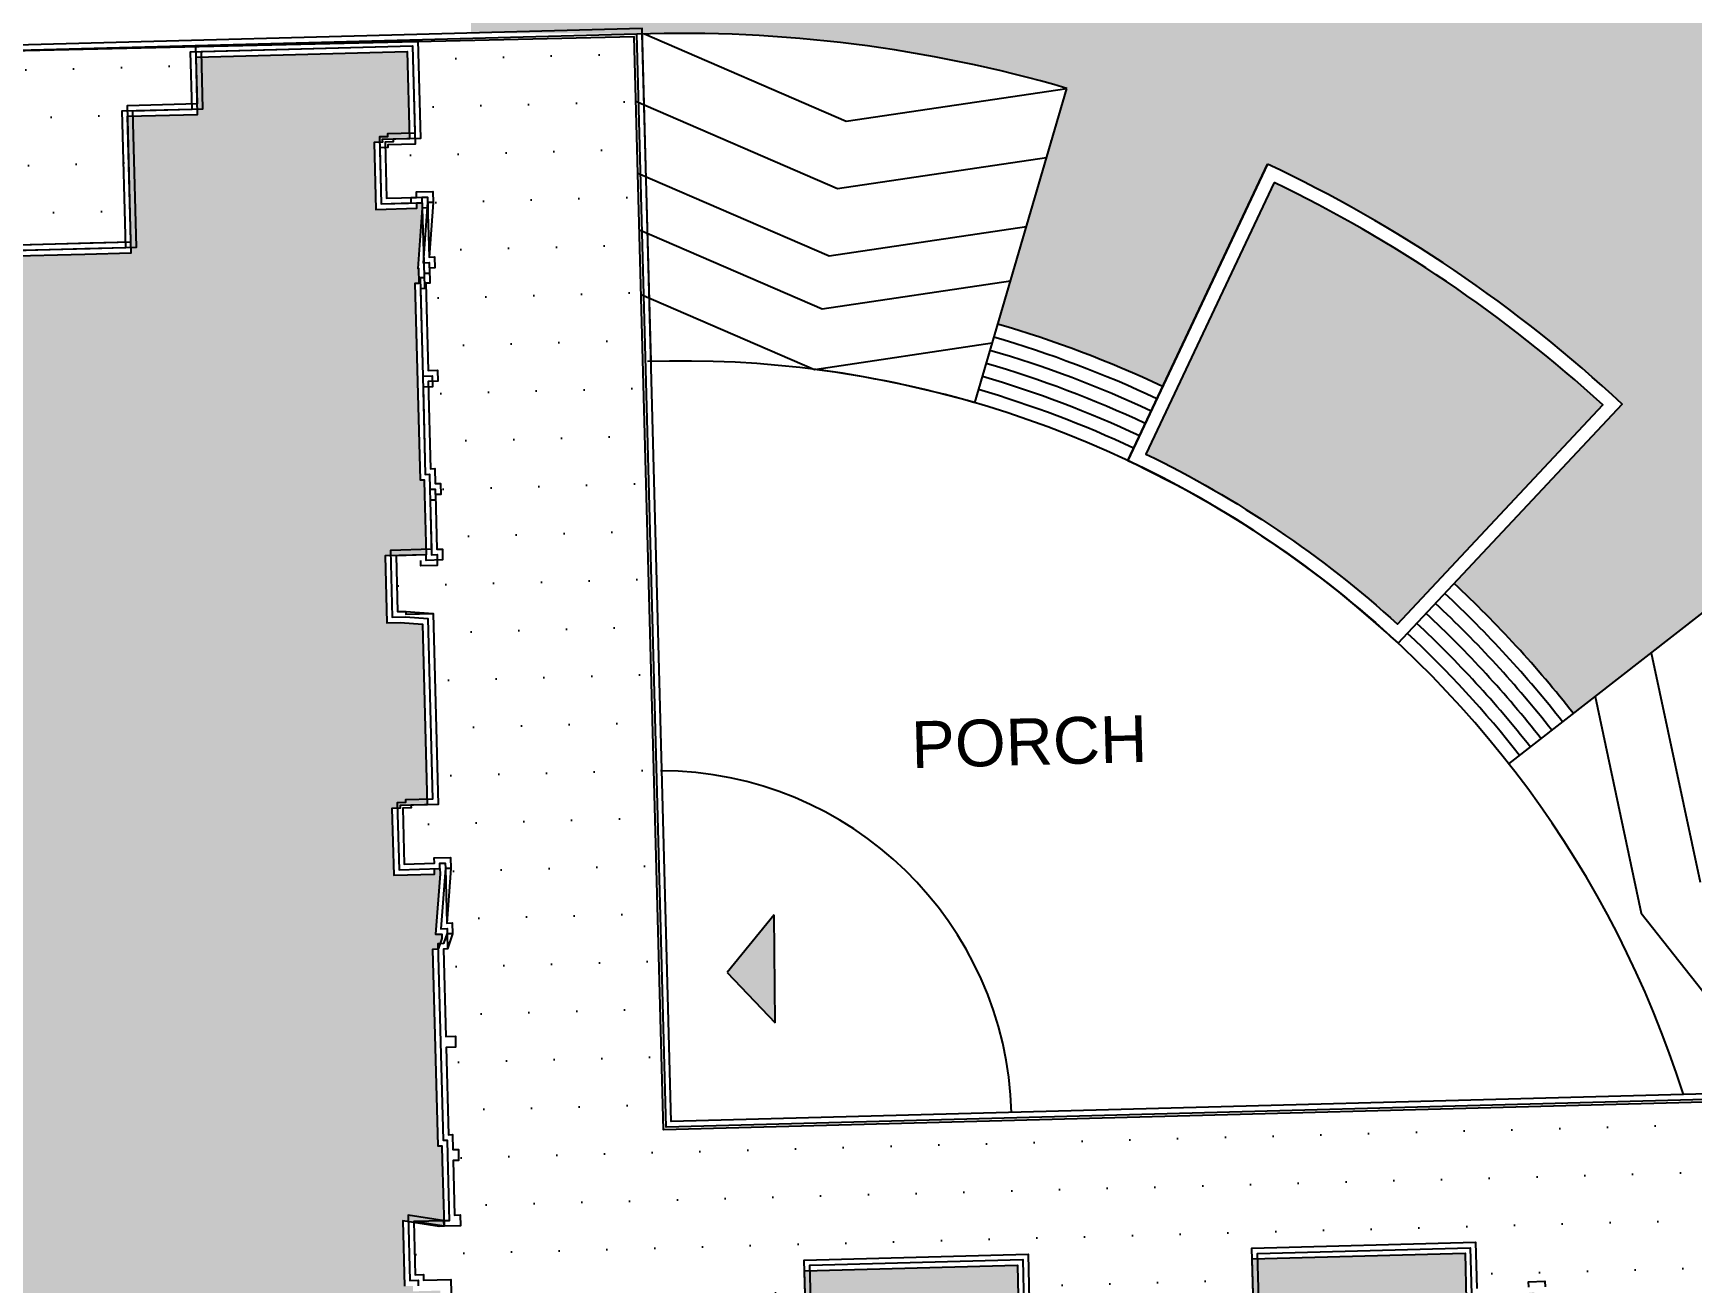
# Model space of a CAD drawing. Header units: inches. Extents: x 625 to 2719, y 1 to 1360.
# Drawn here: x 864.7 to 925.4, y 661.6 to 707.4 of the extents above; entities that cross this region are included whole.
import ezdxf

# ---------------------------------------------------------------- set-up
doc = ezdxf.new("R2010")
doc.units = ezdxf.units.IN
doc.header["$MEASUREMENT"] = 0
doc.styles.get("Standard").update_dxf_attribs({"font": 'arial.ttf'})

# ---------------------------------------------------------------- blocks, each defined once
blk = doc.blocks.new('sdasx')
at = {"transparency": 33554564}
h = blk.add_hatch(color=1, dxfattribs=at)
h.dxf.hatch_style = 1
h.paths.add_polyline_path([(4212.552533554453, 669.0475651302215), (4205.552533554453, 669.0475651302215), (4205.552533554453, 662.7975651302218), (4206.752533554453, 662.7975651302218), (4206.752533554453, 659.0475651302215), (4205.552533554453, 659.0475651302215), (4205.552533554453, 651.2475651302216), (4206.752533554453, 651.2475651302216), (4206.752533554453, 647.4975651302213), (4205.552533554453, 647.4975651302213), (4205.552533554453, 641.2475651302216), (4212.552533554453, 641.2475651302216), (4212.552533554453, 637.0475651302206), (4205.552533554453, 637.0475651302206), (4205.552533554453, 630.7975651302208), (4206.752533554453, 630.7975651302208), (4206.752533554453, 627.0475651302206), (4205.552533554453, 627.0475651302206), (4205.552533554453, 623.2475651302207), (4214.052533554453, 623.2475651302207), (4214.052533554453, 625.2475651302207), (4217.552533554453, 625.2475651302207), (4217.552533554453, 626.1117182897622), (4223.218987497398, 626.1117182897622), (4223.218987497398, 624.211717547425), (4225.818987817954, 624.211717547425), (4225.818987817954, 628.9475651302214), (4230.317554064681, 628.9475651302214), (4238.252533554453, 628.9475651302216), (4238.252533554453, 632.1475651302216), (4237.252533554453, 632.147565130222), (4237.252533554453, 632.3475651302217), (4236.952533554453, 632.3475651302217), (4236.952533554453, 634.7372076736303), (4238.270567543203, 634.4975651302213), (4238.452533554454, 634.4975651302213), (4238.452533554452, 636.897565130221), (4238.452533554452, 637.4475651302214), (4238.302533554454, 637.4475651302214), (4238.302533554453, 641.0475651302211), (4238.292938948458, 641.0475651302211), (4238.452533554454, 644.4522500581221), (4238.452533554454, 645.1975651302216), (4238.452533554453, 647.3975651302217), (4236.952533554454, 647.3975651302214), (4236.952533554454, 649.8475651302213), (4237.252533554453, 649.8475651302213), (4237.252533554453, 649.9475651302218), (4238.252533554453, 649.9475651302216), (4238.252533554454, 656.5475651302222), (4237.252533554453, 656.5475651302222), (4237.252533554453, 656.7475651302223), (4236.952533554453, 656.7475651302223), (4236.952533554454, 659.1372076736304), (4238.270567543203, 658.8975651302217), (4238.452533554454, 658.8975651302214), (4238.452533554454, 661.2975651302215), (4238.452533554454, 661.8475651302215), (4238.302533554454, 661.8475651302215), (4238.302533554454, 665.4475651302216), (4238.302533554454, 669.0475651302218), (4238.512448101532, 669.0475651302219), (4238.652533554455, 669.4328001257595), (4238.652533554455, 669.5975651302217), (4238.431536042031, 669.5975651302217), (4238.652533554455, 671.8075402544471), (4238.652533554455, 671.9975651302218), (4238.452533554454, 671.9975651302218), (4238.452533554454, 671.7975651302218), (4236.952533554454, 671.7975651302215), (4236.952533554454, 674.2475651302213), (4237.252533554455, 674.2475651302213), (4237.252533554455, 674.3475651302222), (4238.252533554455, 674.3475651302219), (4238.252533554455, 680.9665676177993), (4237.442558430229, 681.0475651302224), (4236.952533554455, 681.0475651302224), (4236.952533554455, 683.4975651302216), (4238.452533554456, 683.4975651302216), (4238.452533554455, 685.6975651302216), (4238.452533554455, 686.2475651302216), (4238.302533554454, 686.2475651302216), (4238.302533554455, 689.8475651302217), (4238.302533554455, 693.4475651302216), (4238.452533554455, 693.4475651302216), (4238.452533554456, 693.9975651302218), (4238.431536042032, 693.9975651302218), (4238.652533554455, 696.2075402544466), (4238.652533554455, 696.3975651302214), (4238.452533554454, 696.3975651302214), (4238.452533554454, 696.1975651302214), (4236.952533554455, 696.1975651302214), (4236.952533554455, 698.647565130221), (4237.252533554455, 698.647565130221), (4237.252533554455, 698.7475651302218), (4238.252533554455, 698.7475651302216), (4238.252533554455, 701.9475651302216), (4230.517554064682, 701.9475651302216), (4230.517554064682, 699.8475651302215), (4227.952533554454, 699.8475651302213), (4227.952533554454, 694.8475651302213), (4226.252533554455, 694.8475651302213), (4223.252533554456, 694.8475651302213), (4221.952533554456, 694.8475651302213), (4221.952533554456, 691.8475651302217), (4217.952533554453, 691.8475651302217), (4217.952533554453, 686.8374878947131), (4219.952533554453, 686.8374878947131), (4219.952533554453, 679.9742678776386), (4217.552533554453, 679.9742678776386), (4217.552533554453, 685.0475651302224), (4214.052533554453, 685.0475651302224), (4214.052533554453, 687.0475651302224), (4205.552533554453, 687.0475651302224), (4205.552533554453, 683.2475651302225), (4206.752533554453, 683.2475651302225), (4206.752533554453, 679.4975651302223), (4205.552533554453, 679.4975651302223), (4205.552533554453, 673.2475651302225), (4212.552533554453, 673.2475651302225)])
h.paths.add_polyline_path([(4261.50830051833, 645.7117190995866), (4261.50830051833, 646.9117190995865), (4261.458300518329, 646.9117190995865), (4261.458300518329, 651.4117190995869), (4261.90830051833, 651.4117190995869), (4261.90830051833, 651.6117190995867), (4262.260229127639, 651.6117190995867), (4262.260229127639, 655.2117190995871), (4261.90830051833, 655.2117190995871), (4261.90830051833, 655.4117190995869), (4261.708300518329, 655.4117190995869), (4261.708300518329, 655.2117190995871), (4259.408300518329, 655.2117190995871), (4259.40830051833, 656.9117190995867), (4251.608300518329, 656.9117190995867), (4251.608300518329, 655.2117190995871), (4249.30830051833, 655.2117190995871), (4249.30830051833, 655.4117190995869), (4249.108300518329, 655.4117190995869), (4249.108300518329, 655.211719099587), (4248.75637190902, 655.2117190995867), (4248.75637190902, 651.2117190995866), (4248.50830051833, 651.2117190995866), (4248.50830051833, 639.1117190995865), (4248.708300518329, 639.1117190995865), (4248.708300518329, 639.2117190995868), (4255.40830051833, 639.2117190995868), (4255.40830051833, 639.1117190995865), (4255.608300518329, 639.1117190995865), (4255.608300518329, 625.7117190995868), (4260.508300518331, 625.7117190995868), (4260.508300518331, 624.2117190995873), (4263.108300518331, 624.2117190995873), (4263.108300518331, 628.7117190995868), (4265.90830051833, 628.7117190995868), (4265.908300518329, 628.1117190995869), (4265.90830051833, 623.4117190995867), (4265.156371909021, 623.4117190995867), (4265.156371909021, 619.8117190995868), (4265.50830051833, 619.8117190995868), (4265.50830051833, 619.6117190995868), (4265.708300518329, 619.6117190995868), (4265.708300518329, 619.8117190995865), (4268.008300518329, 619.8117190995868), (4268.00830051833, 618.1117190995867), (4275.80830051833, 618.1117190995867), (4275.80830051833, 619.8117190995868), (4278.108300518329, 619.8117190995868), (4278.108300518329, 619.6117190995869), (4278.30830051833, 619.6117190995869), (4278.308300518331, 619.8117190995864), (4278.660229127639, 619.8117190995866), (4278.660229127639, 623.8117190995864), (4278.90830051833, 623.8117190995869), (4278.90830051833, 635.9117190995873), (4278.706731530811, 635.9117190995873), (4278.705137123564, 635.8117190995874), (4272.008300518331, 635.8117190995874), (4272.008300518331, 635.9117190995873), (4271.80830051833, 635.9117190995873), (4271.80830051833, 639.1117190995863), (4272.008300518331, 639.1117190995863), (4272.008300518331, 639.2117190995864), (4278.708300518329, 639.2117190995864), (4278.708300518329, 639.1117190995863), (4278.90830051833, 639.1117190995863), (4278.90830051833, 651.2117190995866), (4278.660229127639, 651.2117190995864), (4278.660229127639, 655.2117190995867), (4278.30830051833, 655.211719099587), (4278.30830051833, 655.4117190995867), (4278.108300518329, 655.4117190995867), (4278.108300518329, 655.2117190995866), (4275.80830051833, 655.2117190995866), (4275.80830051833, 656.9117190995867), (4268.00830051833, 656.9117190995867), (4268.00830051833, 655.2117190995868), (4265.70830051833, 655.2117190995868), (4265.70830051833, 655.4117190995867), (4265.50830051833, 655.4117190995867), (4265.508300518331, 655.2117190995866), (4265.156371909021, 655.2117190995866), (4265.156371909021, 651.6117190995867), (4265.90830051833, 651.6117190995867), (4265.90830051833, 651.4117190995869), (4265.958300518329, 651.4117190995869), (4265.958300518329, 646.9117190995867), (4265.90830051833, 646.9117190995869), (4265.90830051833, 645.7117190995866)])
at = {"color": 240, "true_color": 0xed1f24}
for p, q in [((4223.252533554456, 695.0475651302213), (4226.252533554455, 695.0475651302213)), ((4226.252533554455, 695.0475651302213), (4227.752533554455, 695.0475651302213))]:
    blk.add_line(p, q, dxfattribs=at)
for points in [[(4223.252533554456, 694.8475651302213), (4226.252533554455, 694.8475651302213), (4227.952533554454, 694.8475651302213), (4227.952533554454, 699.8475651302213), (4230.517554064682, 699.8475651302215), (4230.517554064682, 701.9475651302216), (4238.252533554455, 701.9475651302216), (4238.252533554455, 698.7475651302216), (4237.252533554455, 698.7475651302218), (4237.252533554455, 698.647565130221), (4236.952533554455, 698.647565130221), (4236.952533554455, 696.1975651302214), (4238.452533554454, 696.1975651302214), (4238.452533554454, 696.3975651302214), (4238.652533554455, 696.3975651302214), (4238.652533554455, 696.2075402544466), (4238.431536042032, 693.9975651302218), (4238.452533554456, 693.9975651302218), (4238.452533554455, 693.4475651302216), (4238.302533554455, 693.4475651302216), (4238.302533554455, 689.8475651302217), (4238.302533554454, 686.2475651302216), (4238.452533554455, 686.2475651302216), (4238.452533554455, 685.6975651302216), (4238.452533554456, 683.4975651302216), (4236.952533554455, 683.4975651302216), (4236.952533554455, 681.0475651302224), (4237.442558430229, 681.0475651302224), (4238.252533554455, 680.9665676177993), (4238.252533554455, 674.3475651302219), (4237.252533554455, 674.3475651302222), (4237.252533554455, 674.2475651302213), (4236.952533554454, 674.2475651302213), (4236.952533554454, 671.7975651302215), (4238.452533554454, 671.7975651302218), (4238.452533554454, 671.9975651302218), (4238.652533554455, 671.9975651302218), (4238.652533554455, 671.8075402544471), (4238.431536042031, 669.5975651302217), (4238.652533554455, 669.5975651302217), (4238.652533554455, 669.4328001257595), (4238.512448101532, 669.0475651302219), (4238.302533554454, 669.0475651302218), (4238.302533554454, 665.4475651302216), (4238.302533554454, 661.8475651302215), (4238.452533554454, 661.8475651302215), (4238.452533554454, 661.2975651302215), (4238.452533554454, 658.8975651302214), (4238.270567543203, 658.8975651302217), (4236.952533554454, 659.1372076736304), (4236.952533554453, 656.7475651302223)], [(4221.752533554456, 695.0475651302215), (4227.752533554454, 695.0475651302215), (4227.752533554454, 700.0475651302213), (4230.317554064683, 700.0475651302215), (4230.317554064683, 702.1475651302217), (4238.452533554455, 702.1475651302217), (4238.452533554455, 698.5475651302215), (4237.452533554455, 698.5475651302218), (4237.452533554455, 698.4475651302209), (4237.152533554455, 698.4475651302209), (4237.152533554455, 696.3975651302214), (4238.252533554454, 696.3975651302214), (4238.252533554454, 696.5975651302215), (4238.852533554455, 696.5975651302215), (4238.852533554455, 696.1975651302214), (4238.652533554454, 696.1975651302214), (4238.652533554455, 694.1975651302218), (4238.852533554455, 694.1975651302218), (4238.852533554455, 693.7975651302218), (4238.652533554456, 693.7975651302218), (4238.652533554455, 693.2475651302216), (4238.502533554455, 693.2475651302216), (4238.502533554455, 690.0475651302218), (4238.852533554455, 690.0475651302218), (4238.852533554455, 689.6475651302217), (4238.502533554454, 689.6475651302217), (4238.502533554454, 686.4475651302216), (4238.652533554455, 686.4475651302216), (4238.652533554455, 685.8975651302217), (4238.852533554455, 685.8975651302217), (4238.852533554455, 685.4975651302216), (4238.652533554456, 685.4975651302216), (4238.652533554456, 683.497565130222), (4238.852533554453, 683.497565130222), (4238.852533554453, 683.0975651302219), (4238.252533554453, 683.0975651302219), (4238.252533554453, 683.297565130222)], [(4251.608300518329, 655.2117190995871), (4251.608300518329, 656.9117190995867), (4259.40830051833, 656.9117190995867), (4259.408300518329, 655.2117190995871)], [(4268.00830051833, 655.2117190995868), (4268.00830051833, 656.9117190995867), (4275.80830051833, 656.9117190995867), (4275.80830051833, 655.2117190995866)]]:
    blk.add_lwpolyline(points, dxfattribs=at)
blk = doc.blocks.new('dfcxvczx')
at = {"color": 240, "true_color": 0xed1f24}
for p, q in [((4739.502561640322, 852.3295309920568), (4742.502561640321, 852.3295309920568)), ((4742.502561640321, 852.3295309920568), (4744.002561640321, 852.3295309920568))]:
    blk.add_line(p, q, dxfattribs=at)
for points in [[(4739.502561640322, 852.3295309920568), (4742.502561640321, 852.3295309920568), (4744.00256164032, 852.3295309920568), (4744.00256164032, 857.3295309920568), (4746.567582150548, 857.329530992057), (4746.567582150548, 859.4295309920572), (4754.702561640321, 859.4295309920572), (4754.702561640321, 855.829530992057), (4753.702561640321, 855.8295309920572), (4753.702561640321, 855.7295309920564), (4753.402561640321, 855.7295309920564), (4753.402561640321, 853.6795309920569), (4754.50256164032, 853.6795309920569), (4754.50256164032, 853.879530992057), (4755.10256164032, 853.879530992057), (4755.10256164032, 853.4795309920569), (4754.902561640321, 851.4795309920573), (4755.10256164032, 851.4795309920573), (4755.10256164032, 851.0795309920572), (4754.902561640321, 851.0795309920572), (4754.902561640321, 850.5295309920571), (4754.752561640321, 850.5295309920571), (4754.752561640321, 847.3295309920572), (4755.10256164032, 847.3295309920572), (4755.10256164032, 846.9295309920572), (4754.75256164032, 846.9295309920572), (4754.75256164032, 843.7295309920571), (4754.902561640321, 843.7295309920571), (4754.902561640321, 843.1795309920572), (4755.10256164032, 843.1795309920572), (4755.10256164032, 842.7795309920571), (4754.902561640321, 842.7795309920571), (4754.902561640321, 840.7795309920575), (4755.102561640319, 840.7795309920575), (4755.102561640319, 840.3795309920574), (4754.502561640319, 840.3795309920574), (4754.502561640319, 840.579530992057), (4753.402561640321, 840.579530992057), (4753.402561640321, 838.529530992058), (4753.702561640319, 838.529530992058), (4754.702561640321, 838.4295309920572), (4754.702561640321, 831.4295309920574), (4753.702561640321, 831.4295309920576), (4753.702561640321, 831.3295309920568), (4753.40256164032, 831.3295309920568), (4753.40256164032, 829.2795309920571), (4754.50256164032, 829.2795309920573), (4754.50256164032, 829.4795309920573), (4755.10256164032, 829.4795309920573), (4755.10256164032, 829.0795309920572), (4754.90256164032, 827.0795309920572), (4755.10256164032, 827.0795309920572), (4755.10256164032, 826.6795309920572), (4754.90256164032, 826.1295309920572), (4754.75256164032, 826.1295309920572), (4754.75256164032, 822.9295309920572), (4755.10256164032, 822.9295309920572), (4755.10256164032, 822.5295309920571), (4754.75256164032, 822.5295309920571), (4754.75256164032, 819.329530992057), (4754.90256164032, 819.329530992057), (4754.90256164032, 818.7795309920571), (4755.10256164032, 818.7795309920571), (4755.10256164032, 818.379530992057), (4754.90256164032, 818.379530992057), (4754.90256164032, 816.379530992057), (4755.102561640319, 816.379530992057), (4755.102561640319, 815.9795309920571), (4754.502561640319, 815.9795309920571), (4753.40256164032, 816.1795309920569), (4753.402561640319, 814.2295309920578), (4753.702561640319, 814.2295309920578), (4753.702561640319, 814.0295309920577), (4754.70256164032, 814.0295309920577), (4754.702561640319, 807.0295309920571)], [(4739.502561640322, 852.1295309920567), (4742.502561640321, 852.1295309920567), (4744.20256164032, 852.1295309920567), (4744.20256164032, 857.1295309920567), (4746.767582150548, 857.129530992057), (4746.767582150548, 859.2295309920571), (4754.502561640321, 859.2295309920571), (4754.502561640321, 856.0295309920571), (4753.502561640321, 856.0295309920573), (4753.502561640321, 855.9295309920565), (4753.202561640321, 855.9295309920565), (4753.202561640321, 853.4795309920569), (4754.70256164032, 853.4795309920569), (4754.70256164032, 853.6795309920569), (4754.902561640321, 853.6795309920569), (4754.902561640321, 853.4895061162821), (4754.681564127898, 851.2795309920573), (4754.702561640322, 851.2795309920573), (4754.702561640321, 850.7295309920571), (4754.552561640321, 850.7295309920571), (4754.552561640321, 847.1295309920572), (4754.55256164032, 843.5295309920571), (4754.702561640321, 843.5295309920571), (4754.702561640321, 842.9795309920571), (4754.702561640322, 840.7795309920571), (4753.202561640321, 840.7795309920571), (4753.202561640321, 838.3295309920579), (4753.692586516095, 838.3295309920579), (4754.502561640321, 838.2485334796348), (4754.502561640321, 831.6295309920574), (4753.502561640321, 831.6295309920577), (4753.502561640321, 831.5295309920568), (4753.20256164032, 831.5295309920568), (4753.20256164032, 829.079530992057), (4754.70256164032, 829.0795309920572), (4754.70256164032, 829.2795309920573), (4754.902561640321, 829.2795309920573), (4754.902561640321, 829.0895061162826), (4754.681564127897, 826.8795309920572), (4754.902561640321, 826.8795309920572), (4754.902561640321, 826.714765987595), (4754.762476187398, 826.3295309920574), (4754.55256164032, 826.3295309920572), (4754.55256164032, 822.7295309920571), (4754.55256164032, 819.129530992057), (4754.70256164032, 819.129530992057), (4754.70256164032, 818.579530992057), (4754.70256164032, 816.1795309920569), (4754.520595629068, 816.1795309920572), (4753.20256164032, 816.4191735354659), (4753.202561640319, 814.0295309920577), (4753.502561640319, 814.0295309920577), (4753.502561640319, 813.8295309920577)], [(4738.002561640322, 852.329530992057), (4744.00256164032, 852.329530992057), (4744.00256164032, 857.3295309920568), (4746.567582150548, 857.329530992057), (4746.567582150548, 859.4295309920572), (4754.702561640321, 859.4295309920572), (4754.702561640321, 855.829530992057), (4753.702561640321, 855.8295309920572), (4753.702561640321, 855.7295309920564), (4753.402561640321, 855.7295309920564), (4753.402561640321, 853.6795309920569), (4754.50256164032, 853.6795309920569), (4754.50256164032, 853.879530992057), (4755.10256164032, 853.879530992057), (4755.10256164032, 853.4795309920569), (4754.90256164032, 853.4795309920569), (4754.902561640321, 851.4795309920573), (4755.10256164032, 851.4795309920573), (4755.10256164032, 851.0795309920572), (4754.902561640321, 851.0795309920572), (4754.902561640321, 850.5295309920571), (4754.752561640321, 850.5295309920571), (4754.752561640321, 847.3295309920572), (4755.10256164032, 847.3295309920572), (4755.10256164032, 846.9295309920572), (4754.75256164032, 846.9295309920572), (4754.75256164032, 843.7295309920571), (4754.902561640321, 843.7295309920571), (4754.902561640321, 843.1795309920572), (4755.10256164032, 843.1795309920572), (4755.10256164032, 842.7795309920571), (4754.902561640321, 842.7795309920571), (4754.902561640321, 840.7795309920575), (4755.102561640319, 840.7795309920575), (4755.102561640319, 840.3795309920574), (4754.502561640319, 840.3795309920574), (4754.502561640319, 840.5795309920575)], [(4754.502561640319, 840.579530992057), (4753.402561640321, 840.579530992057), (4753.402561640321, 838.529530992058), (4753.702561640319, 838.529530992058), (4753.702561640319, 838.4295309920581), (4754.702561640321, 838.4295309920572), (4754.702561640321, 831.4295309920574), (4753.702561640321, 831.4295309920576), (4753.702561640321, 831.3295309920568), (4753.40256164032, 831.3295309920568), (4753.40256164032, 829.2795309920571), (4754.50256164032, 829.2795309920573), (4754.50256164032, 829.4795309920573), (4755.10256164032, 829.4795309920573), (4755.10256164032, 829.0795309920572), (4754.90256164032, 829.0795309920572), (4754.90256164032, 827.0795309920572), (4755.10256164032, 827.0795309920572), (4755.10256164032, 826.6795309920572), (4754.90256164032, 826.6795309920572), (4754.90256164032, 826.1295309920572), (4754.75256164032, 826.1295309920572), (4754.75256164032, 822.9295309920572), (4755.10256164032, 822.9295309920572), (4755.10256164032, 822.5295309920571), (4754.75256164032, 822.5295309920571), (4754.75256164032, 819.329530992057), (4754.90256164032, 819.329530992057), (4754.90256164032, 818.7795309920571), (4755.10256164032, 818.7795309920571), (4755.10256164032, 818.379530992057), (4754.90256164032, 818.379530992057), (4754.90256164032, 816.379530992057), (4755.102561640319, 816.379530992057), (4755.102561640319, 815.9795309920571), (4754.502561640319, 815.9795309920571), (4754.502561640319, 816.1795309920569), (4753.40256164032, 816.1795309920569), (4753.402561640319, 814.2295309920578), (4753.702561640319, 814.2295309920578), (4753.702561640319, 814.0295309920577), (4754.70256164032, 814.0295309920577), (4754.702561640319, 807.0295309920571)], [(4767.658328604195, 812.6936849614226), (4767.658328604195, 814.3936849614222), (4775.858328604196, 814.3936849614222), (4775.858328604195, 812.6936849614226)], [(4784.058328604196, 812.6936849614224), (4784.058328604196, 814.3936849614222), (4792.258328604195, 814.3936849614222), (4792.258328604195, 812.6936849614222)], [(4794.158328604195, 812.6936849614222), (4794.158328604195, 812.8936849614222), (4794.758328604195, 812.8936849614222), (4794.758328604195, 812.6936849614224)], [(4767.858328604195, 812.4936849614226), (4767.858328604195, 814.1936849614222), (4775.658328604196, 814.1936849614222), (4775.658328604195, 812.4936849614226)], [(4784.258328604195, 812.4936849614223), (4784.258328604195, 814.1936849614222), (4792.058328604196, 814.1936849614222), (4792.058328604196, 812.4936849614221)]]:
    blk.add_lwpolyline(points, dxfattribs=at)
blk = doc.blocks.new('dsvc')
for points in [[(4641.563560923549, 821.1244691342722), (4632.396675548032, 833.3469829682922), (4582.946675548043, 833.3469829682924), (4582.946675548043, 873.3969829682926), (4554.488376579008, 873.3969829682926, 0.2052836611395902), (4520.366322730062, 837.2506225120007), (4520.366322730062, 821.0141899317255, 0.3059058284379931), (4564.736272844151, 784.8469829682931), (4600.749729489638, 784.8469829682931, 0.362832124110759)], [(4641.353352653367, 821.0714134945156), (4632.296675548033, 833.1469829682919), (4582.746675548043, 833.1469829682924), (4582.746675548043, 873.1969829682926), (4554.529917585035, 873.1969829682926, 0.2049647565948617), (4520.566322730062, 837.2150608552091), (4520.566322730062, 821.0437479009029, 0.3056992143543159), (4564.745304358255, 785.0469829682932), (4600.746675548058, 785.0469829682932, 0.3622545628196203)]]:
    blk.add_lwpolyline(points, format="xyb", close=True)
blk.add_lwpolyline([(4628.772405852482, 796.9469829682926, 0.1648197638812979), (4641.248196289971, 821.0449553123772), (4632.246675548033, 833.0469829682925), (4582.646675548043, 833.0469829682925), (4582.646675548043, 873.0969829682927), (4554.488376579008, 873.1969829682921, 0.2017796154122845), (4520.654220569564, 837.1994183954664), (4520.654220569564, 835.9670505698773)], format="xyb")
blk.add_blockref('dfcxvczx', (-179.9806177601567, 13.75329800687177))
blk = doc.blocks.new('GRFV')
h = blk.add_hatch(color=1)
h.dxf.hatch_style = 1
h.paths.add_polyline_path([(5019.362139389501, 735.866852150888), (5022.855205895779, 732.9670469308512), (5025.954647847313, 735.866852150888)])
for p, q in [((5019.362139389501, 735.866852150888), (5022.855205895779, 732.9670469308512)), ((5025.954647847313, 735.866852150888), (5019.362139389501, 735.866852150888)), ((5022.855205895779, 732.9670469308512), (5025.954647847313, 735.866852150888))]:
    blk.add_line(p, q)
blk = doc.blocks.new('CSDCS')
at = {"true_color": 0xfecc66}
h = blk.add_hatch(dxfattribs=at)
h.set_pattern_fill('HONEY', color=31, scale=2.700000000000012)
h.set_pattern_definition([(0, (-4796.704241097557, -554.5121418919018), (0.5062500000000023, 0.2922835737772493), [0.3375000000000015, -0.675000000000003]), (120, (-4796.704241097557, -554.5121418919018), (-0.5062500000000021, 0.2922835737772494), [0.3375000000000014, -0.6750000000000027]), (59.99999999999999, (-4796.704241097557, -554.5121418919018), (1.124100812432976e-16, 0.5845671475544988), [-0.675000000000003, 0.3375000000000015])])
edge = h.paths.add_edge_path()
edge.add_arc((174.6628919874559, 103.1251182671862), 50.50733973937027, 45.45283172461387, 63.30785258065248, ccw=False)
edge.add_line((210.0935991008328, 139.120345186797), (203.770013396131, 132.7162442265547))
edge.add_arc((174.6628919873919, 103.1251182669245), 41.50733973963865, 36.54491917271531, 45.47242960068712, ccw=False)
edge.add_line((208.009485283654, 127.8407806654011), (215.2502824175826, 133.1859749685613))
edge.add_arc((174.6628919874556, 103.1251182671868), 50.50733973936995, 12.180400370864788, 36.525321296594086, ccw=False)
edge.add_line((224.0332168925734, 113.7816836759498), (228.4241891645343, 107.9270539800029))
edge.add_spline(control_points=[(228.4241891645343, 107.9270539800027), (228.6736091308264, 110.8213764655864), (229.2976115656409, 118.0626382112534), (225.6657752404346, 132.7447003146921), (219.1651628373126, 158.9312840332758), (197.0597562203708, 159.6333091565491), (184.1926936274103, 160.0419343053257)], knot_values=[0, 0, 0, 0, 8.636852118990143, 21.60840867345316, 45.96981214357515, 79.90007253513454, 79.90007253513454, 79.90007253513454, 79.90007253513454], degree=3, periodic=0)
edge.add_line((184.1926936274103, 160.0419343053257), (168.317921864892, 160.0235348631481))
edge.add_line((168.317921864892, 160.0235348631481), (168.317921864892, 153.8316836759491))
edge.add_line((168.317921864892, 153.8316836759491), (174.6628919874556, 153.6324580065568))
edge.add_arc((174.6628919874556, 103.1251182671868), 50.50733973936996, 72.23536300867067, 90, ccw=False)
edge.add_line((190.073064774666, 151.2241613160507), (187.3135751951837, 142.6576297813448))
edge.add_arc((174.6628919873955, 103.1251182669219), 41.50733973963881, 63.327450456624774, 72.25496088458613, ccw=False)
edge.add_line((193.2951604110173, 140.2155189880236), (197.3506149915847, 148.2500403439731))
h = blk.add_hatch()
h.set_pattern_fill('DOTS', color=256, scale=28)
h.set_pattern_definition([(0, (-4796.704241097557, -554.5121418919018), (0.875, 1.75), [0, -1.75])])
edge = h.paths.add_edge_path()
edge.add_line((224.0332168925743, 113.7816836759487), (174.5832168925845, 113.781683675949))
edge.add_line((174.5832168925845, 113.781683675949), (174.5832168925845, 153.8316836759491))
edge.add_line((174.5832168925845, 153.8316836759491), (146.1249179235501, 153.8316836759491))
edge.add_arc((171.2288430185754, 95.9549175490991), 63.08666350726369, 113.4486870058842, 159.8515768913801)
edge.add_line((112.0028640746041, 117.6853232196573), (112.0028640746041, 101.448890639382))
edge.add_arc((160.9793672984624, 116.233149180952), 51.15928233136754, 196.7971914186444, 264.8338990731881)
edge.add_line((156.3728141886932, 65.28168367594964), (178.6124179235494, 65.28168367594964))
edge.add_line((178.6124179235494, 65.28168367594964), (178.6124179235494, 79.98168057162508))
edge.add_line((178.6124179235494, 79.98168057162508), (183.3142521885802, 79.98168057162508))
edge.add_line((183.3142521885802, 79.98168057162508), (183.3142521885802, 90.38168367595023))
edge.add_line((183.3142521885802, 90.38168367595023), (183.1142521885813, 90.38168367595023))
edge.add_line((183.1142521885813, 90.38168367595023), (176.8142521885802, 90.48168367595059))
edge.add_line((176.8142521885802, 90.48168367595059), (176.8142521885802, 90.38168367595023))
edge.add_line((176.8142521885802, 90.38168367595023), (176.2142521885808, 90.38168367595023))
edge.add_line((176.2142521885808, 90.38168367595023), (176.2142521885808, 102.8816836759505))
edge.add_line((176.2142521885808, 102.8816836759505), (176.4623235792715, 102.8816836759505))
edge.add_line((176.4623235792715, 102.8816836759505), (176.4623235792715, 106.8816836759505))
edge.add_line((176.4623235792715, 106.8816836759505), (176.8142521885802, 106.8816836759507))
edge.add_line((176.8142521885802, 106.8816836759507), (176.8142521885802, 107.0816836759507))
edge.add_line((176.8142521885802, 107.0816836759507), (177.4142521885806, 107.0816836759507))
edge.add_line((177.4142521885806, 107.0816836759507), (177.4142521885806, 106.8816836759509))
edge.add_line((177.4142521885806, 106.8816836759509), (179.3142521885802, 106.8816836759509))
edge.add_line((179.3142521885802, 106.8816836759509), (179.3142521885802, 108.5816836759505))
edge.add_line((179.3142521885802, 108.5816836759505), (187.5142521885809, 108.5816836759505))
edge.add_line((187.5142521885809, 108.5816836759505), (187.51425218858, 106.8816836759509))
edge.add_line((187.51425218858, 106.8816836759509), (189.4142521885806, 106.8816836759509))
edge.add_line((189.4142521885806, 106.8816836759509), (189.4142521885806, 107.0816836759507))
edge.add_line((189.4142521885806, 107.0816836759507), (190.0142521885809, 107.0816836759507))
edge.add_line((190.0142521885809, 107.0816836759507), (190.0142521885809, 106.8816836759509))
edge.add_line((190.0142521885809, 106.8816836759509), (190.3661807978897, 106.8816836759509))
edge.add_line((190.3661807978897, 106.8816836759509), (190.3661807978897, 102.8816836759505))
edge.add_line((190.3661807978897, 102.8816836759505), (190.0142521885809, 102.8816836759505))
edge.add_line((190.0142521885809, 102.8816836759505), (190.0142521885809, 102.6816836759506))
edge.add_line((190.0142521885809, 102.6816836759506), (189.5642521885802, 102.6816836759506))
edge.add_line((189.5642521885802, 102.6816836759506), (189.5642521885802, 98.5816836759505))
edge.add_line((189.5642521885802, 98.5816836759505), (190.0142521885809, 98.58168367595073))
edge.add_line((190.0142521885809, 98.58168367595073), (190.0142521885809, 98.18168367595064))
edge.add_line((190.0142521885809, 98.18168367595064), (189.6142521885804, 98.18168367595064))
edge.add_line((189.6142521885804, 98.18168367595064), (189.6142521885804, 97.38168367595046))
edge.add_line((189.6142521885804, 97.38168367595046), (193.6142521885813, 97.38168367595046))
edge.add_line((193.6142521885813, 97.38168367595046), (193.6142521885813, 98.18168367595064))
edge.add_line((193.6142521885813, 98.18168367595064), (193.2142521885808, 98.18168367595064))
edge.add_line((193.2142521885808, 98.18168367595064), (193.2142521885798, 98.5816836759505))
edge.add_line((193.2142521885798, 98.5816836759505), (193.6642521885806, 98.5816836759505))
edge.add_line((193.6642521885806, 98.5816836759505), (193.6642521885806, 102.6816836759506))
edge.add_line((193.6642521885806, 102.6816836759506), (193.6142521885813, 102.6816836759506))
edge.add_line((193.6142521885813, 102.6816836759506), (193.6142521885813, 102.8816836759505))
edge.add_line((193.6142521885813, 102.8816836759505), (192.862323579272, 102.8816836759505))
edge.add_line((192.862323579272, 102.8816836759505), (192.862323579272, 106.8816836759505))
edge.add_line((192.862323579272, 106.8816836759505), (193.2142521885808, 106.8816836759505))
edge.add_line((193.2142521885808, 106.8816836759505), (193.2142521885798, 107.0816836759505))
edge.add_line((193.2142521885798, 107.0816836759505), (193.8142521885811, 107.0816836759505))
edge.add_line((193.8142521885811, 107.0816836759505), (195.7142521885808, 106.8816836759507))
edge.add_line((195.7142521885808, 106.8816836759507), (195.7142521885808, 108.5816836759505))
edge.add_line((195.7142521885808, 108.5816836759505), (203.9142521885806, 108.5816836759505))
edge.add_line((203.9142521885806, 108.5816836759505), (203.9142521885806, 106.8816836759505))
edge.add_line((203.9142521885806, 106.8816836759505), (205.8142521885802, 106.8816836759505))
edge.add_line((205.8142521885802, 106.8816836759505), (205.8142521885802, 107.0816836759505))
edge.add_line((205.8142521885802, 107.0816836759505), (206.4142521885806, 107.0816836759505))
edge.add_line((206.4142521885806, 107.0816836759505), (206.4142521885806, 106.8816836759507))
edge.add_line((206.4142521885806, 106.8816836759507), (206.7661807978893, 106.8816836759505))
edge.add_line((206.7661807978893, 106.8816836759505), (206.7661807978893, 102.8816836759505))
edge.add_line((206.7661807978893, 102.8816836759505), (207.0142521885809, 102.8816836759507))
edge.add_line((207.0142521885809, 102.8816836759507), (207.0142521885809, 90.38168367595))
edge.add_line((207.0142521885809, 90.38168367595), (206.4142521885806, 90.38168367595))
edge.add_line((206.4142521885806, 90.38168367595), (204.2475855219127, 90.48168367595014))
edge.add_line((204.2475855219127, 90.48168367595014), (200.1142521885813, 90.48168367595014))
edge.add_line((200.1142521885813, 90.48168367595014), (200.1142521885813, 90.38168367595))
edge.add_line((200.1142521885813, 90.38168367595), (199.9142521885806, 90.38168367595))
edge.add_line((199.9142521885806, 90.38168367595), (199.9142521885806, 87.58168367595118))
edge.add_line((199.9142521885806, 87.58168367595118), (200.1142521885813, 87.58168367595118))
edge.add_line((200.1142521885813, 87.58168367595118), (202.2798643903243, 87.48168367595127))
edge.add_line((202.2798643903243, 87.48168367595127), (206.4142521885806, 87.48168367595127))
edge.add_line((206.4142521885806, 87.48168367595127), (206.415846595828, 87.58168367595118))
edge.add_line((206.415846595828, 87.58168367595118), (207.0142521885809, 87.58168367595118))
edge.add_line((207.0142521885809, 87.58168367595118), (207.0142521885809, 75.08168367595096))
edge.add_line((207.0142521885809, 75.08168367595096), (206.7661807978893, 75.0816836759505))
edge.add_line((206.7661807978893, 75.0816836759505), (206.7661807978893, 71.0816836759505))
edge.add_line((206.7661807978893, 71.0816836759505), (206.4142521885806, 71.08168367595027))
edge.add_line((206.4142521885806, 71.08168367595027), (206.4142521885797, 70.88168367595068))
edge.add_line((206.4142521885797, 70.88168367595068), (205.8142521885802, 70.88168367595068))
edge.add_line((205.8142521885802, 70.88168367595068), (205.8142521885802, 71.0816836759505))
edge.add_line((205.8142521885802, 71.0816836759505), (203.9142521885806, 71.0816836759505))
edge.add_line((203.9142521885806, 71.0816836759505), (203.9142521885806, 69.38168367595046))
edge.add_line((203.9142521885806, 69.38168367595046), (195.7142521885808, 69.38168367595046))
edge.add_line((195.7142521885808, 69.38168367595046), (195.7142521885798, 71.0816836759505))
edge.add_line((195.7142521885798, 71.0816836759505), (193.8142521885802, 71.08168367595027))
edge.add_line((193.8142521885802, 71.08168367595027), (193.8142521885802, 70.88168367595068))
edge.add_line((193.8142521885802, 70.88168367595068), (193.2142521885808, 70.88168367595046))
edge.add_line((193.2142521885808, 70.88168367595046), (192.862323579272, 71.0816836759505))
edge.add_line((192.862323579272, 71.0816836759505), (192.862323579272, 75.0816836759505))
edge.add_line((192.862323579272, 75.0816836759505), (193.6142521885813, 75.0816836759505))
edge.add_line((193.6142521885813, 75.0816836759505), (193.6142521885804, 79.38168367595068))
edge.add_line((193.6142521885804, 79.38168367595068), (193.2142521885808, 79.38168367595068))
edge.add_line((193.2142521885808, 79.38168367595068), (193.2142521885808, 79.98168367595059))
edge.add_line((193.2142521885808, 79.98168367595059), (191.2142521885817, 79.98168367595059))
edge.add_line((191.2142521885817, 79.98168367595059), (191.2142521885817, 75.48168367595105))
edge.add_line((191.2142521885817, 75.48168367595105), (188.2142483187554, 75.48168367595105))
edge.add_line((188.2142483187554, 75.48168367595105), (188.2142483187554, 76.98168367595059))
edge.add_line((188.2142483187554, 76.98168367595059), (183.3142521885802, 76.98168367595059))
edge.add_line((183.3142521885802, 76.98168367595059), (183.3142521885802, 79.98168057162508))
edge.add_line((183.3142521885802, 79.98168057162508), (178.6124179235494, 79.98168057162508))
edge.add_line((178.6124179235494, 79.98168057162508), (178.6124179235494, 65.28168367594964))
edge.add_line((178.6124179235494, 65.28168367594964), (192.3862708341803, 65.28168367594964))
edge.add_arc((191.0877914115326, 107.8399891944683), 42.57810960362861, 271.7475864523586, 350.675096933884)
edge.add_spline(control_points=[(233.1032476309601, 100.9409417173195), (233.1352748235067, 101.1469504833964), (233.167302016057, 101.3529592495029), (233.2001022680997, 101.5591698419879)], knot_values=[33.46406965758542, 33.46406965758542, 33.46406965758542, 33.46406965758542, 34.0898386523363, 34.08983865242622, 34.08983865242622, 34.08983865242622], degree=3, periodic=0)
edge.add_line((233.1996417046221, 101.5597839265529), (224.0332168925743, 113.7816836759487))
h.paths.add_polyline_path([(164.858485224705, 110.6071722499942), (166.1765192134535, 110.3675297065855), (166.358485224705, 110.3675297065852), (166.358485224705, 112.7675297065853), (166.358485224705, 113.3175297065853), (166.2084852247053, 113.3175297065853), (166.2084852247053, 116.9175297065854), (166.2084852247053, 120.5175297065855), (166.4183997717828, 120.5175297065857), (166.5584852247057, 120.9027647021233), (166.5584852247057, 121.0675297065855), (166.3374877122824, 121.0675297065855), (166.5584852247057, 123.2775048308109), (166.5584852247057, 123.4675297065856), (166.358485224705, 123.4675297065856), (166.358485224705, 123.2675297065855), (164.858485224705, 123.2675297065853), (164.858485224705, 125.7175297065851), (165.1584852247061, 125.7175297065851), (165.1584852247061, 125.817529706586), (166.1584852247061, 125.8175297065857), (166.1584852247061, 132.4365321941631), (165.3485101004799, 132.5175297065862), (164.8584852247059, 132.5175297065862), (164.8584852247059, 134.9675297065854), (166.3584852247068, 134.9675297065854), (166.3584852247059, 137.1675297065854), (166.3584852247059, 137.7175297065854), (166.2084852247053, 137.7175297065854), (166.2084852247062, 141.3175297065855), (166.2084852247062, 144.9175297065854), (166.3253312577226, 145.3459651609766), (166.5584852247057, 147.6775048308104), (166.5584852247057, 147.8675297065852), (166.358485224705, 147.8675297065852), (166.358485224705, 147.6675297065852), (164.8584852247059, 147.6675297065852), (164.8584852247059, 150.1175297065848), (165.1584852247061, 150.1175297065848), (165.1584852247061, 150.2175297065856), (166.1584852247061, 150.2175297065854), (166.1584852247061, 153.4175297065854), (158.4235057349333, 153.4175297065854), (158.4235057349333, 151.3175297065853), (155.858485224705, 151.317529706585), (155.858485224705, 146.317529706585), (154.1584852247061, 146.317529706585), (151.158485224707, 146.317529706585), (149.8584852247068, 146.317529706585), (149.8584852247068, 143.3175297065855), (145.8584852247041, 143.3175297065855), (145.8584852247041, 138.3074524710769), (147.8584852247041, 138.3074524710769), (147.8584852247041, 131.4442324540024), (145.4584852247044, 131.4442324540024), (145.4584852247044, 136.5175297065862), (141.9584852247044, 136.5175297065862), (141.9584852247044, 138.5175297065862), (133.4584852247044, 138.5175297065862), (133.4584852247035, 134.7175297065863), (134.6584852247042, 134.7175297065863), (134.6584852247042, 130.967529706586), (133.4584852247035, 130.967529706586), (133.4584852247035, 124.7175297065863), (140.4584852247044, 124.7175297065863), (140.4584852247044, 120.5175297065853), (133.4584852247035, 120.5175297065853), (133.4584852247035, 114.2675297065855), (134.6584852247042, 114.2675297065855), (134.6584852247042, 110.5175297065853), (133.4584852247044, 110.5175297065853), (133.4584852247035, 102.7175297065854), (134.6584852247042, 102.7175297065854), (134.6584852247042, 98.96752970658514), (133.4584852247035, 98.96752970658514), (133.4584852247035, 92.71752970658537), (140.4584852247044, 92.71752970658537), (140.4584852247044, 88.51752970658441), (133.4584852247035, 88.51752970658441), (133.4584852247035, 82.26752970658464), (134.6584852247042, 82.26752970658464), (134.6584852247042, 78.51752970658441), (133.4584852247035, 78.51752970658441), (133.4584852247035, 74.71752970658446), (141.9584852247044, 74.71752970658446), (141.9584852247044, 76.71752970658446), (145.4584852247044, 76.71752970658446), (145.4584852247044, 77.58168286612596), (151.1249391676492, 77.58168286612596), (151.1249391676492, 75.68168212378879), (153.7249394882047, 75.68168212378879), (153.7249394882047, 80.41752970658519), (158.2235057349317, 80.41752970658519), (166.1584852247042, 80.41752970658541), (166.1584852247042, 83.61752970658534), (165.1584852247042, 83.6175297065858), (165.1584852247042, 83.8175297065855), (164.8584852247041, 83.8175297065855), (164.8584852247041, 86.20717224999413), (166.1765192134535, 85.96752970658514), (166.358485224705, 85.96752970658514), (166.3584852247031, 88.36752970658478), (166.3584852247031, 88.91752970658519), (166.2084852247053, 88.91752970658519), (166.2084852247044, 92.51752970658487), (166.1988906187089, 92.51752970658487), (166.358485224705, 95.9222146344859), (166.358485224705, 96.66752970658541), (166.3584852247041, 98.86752970658546), (164.858485224705, 98.86752970658523), (164.858485224705, 101.317529706585), (165.1584852247042, 101.317529706585), (165.1584852247042, 101.4175297065856), (166.1584852247042, 101.4175297065854), (166.1584852247051, 108.017529706586), (165.1584852247042, 108.017529706586), (165.1584852247042, 108.217529706586), (164.8584852247041, 108.217529706586)], flags=0)
h.paths.add_polyline_path([(145.6584852247042, 77.38168286612591), (145.6584852247042, 76.51752970658441), (142.1584852247042, 76.51752970658441), (142.1584852247042, 74.51752970658441), (133.2584852247037, 74.51752970658441), (133.2584852247037, 78.71752970658446), (134.4584852247044, 78.71752970658446), (134.4584852247044, 82.0675297065846), (133.2584852247037, 82.0675297065846), (133.2584852247037, 88.71752970658446), (140.2584852247046, 88.71752970658446), (140.2584852247046, 92.51752970658532), (133.2584852247037, 92.51752970658532), (133.2584852247037, 99.16752970658519), (134.4584852247044, 99.16752970658519), (134.4584852247044, 102.5175297065853), (133.2584852247037, 102.5175297065853), (133.2584852247046, 110.7175297065854), (134.4584852247044, 110.7175297065854), (134.4584852247044, 114.0675297065855), (133.2584852247037, 114.0675297065855), (133.2584852247037, 120.7175297065854), (140.2584852247046, 120.7175297065854), (140.2584852247046, 124.5175297065862), (133.2584852247037, 124.5175297065862), (133.2584852247037, 131.1675297065861), (134.4584852247044, 131.1675297065861), (134.4584852247044, 134.5175297065862), (133.2584852247037, 134.5175297065862), (133.2584852247046, 138.7175297065863), (142.1584852247042, 138.7175297065863), (142.1584852247042, 136.7175297065863), (145.6584852247042, 136.7175297065863), (145.6584852247042, 131.6442324540024), (147.6584852247042, 131.6442324540024), (147.6584852247042, 138.1074524710769), (145.6584852247042, 138.1074524710769), (145.6584852247042, 143.5175297065855), (149.658485224707, 143.5175297065855), (149.658485224707, 146.5175297065851), (151.158485224707, 146.5175297065851), (154.1584852247061, 146.5175297065851), (155.6584852247051, 146.5175297065851), (155.6584852247051, 151.5175297065851), (158.2235057349335, 151.5175297065853), (158.2235057349335, 153.6175297065855), (166.3584852247059, 153.6175297065855), (166.3584852247059, 153.5598271787813), (174.2832168925852, 153.5316836759492), (174.2832168925852, 113.481683675949), (223.8832168925746, 113.481683675949), (232.8847376345129, 101.4796560200337, -0.1060615055138069), (226.5975847387072, 84.89455109627926), (223.2379460358334, 87.06545592748506, 0.1336053632132614), (229.3314916862164, 106.2173172844281), (223.8832168925746, 113.481683675949), (174.2832168925852, 113.481683675949), (174.2832168925852, 153.5316836759492), (166.3584852247059, 153.5598271787813), (166.3584852247059, 150.0175297065853), (165.3584852247059, 150.0175297065855), (165.3584852247059, 149.9175297065847), (165.0584852247057, 149.9175297065847), (165.0584852247057, 147.8675297065852), (166.1584852247051, 147.8675297065852), (166.1584852247051, 148.0675297065853), (166.7584852247055, 148.0675297065853), (166.7584852247055, 147.6675297065852), (166.5584852247057, 145.6675297065856), (166.7584852247055, 145.6675297065856), (166.7584852247055, 145.2675297065855), (166.5584852247066, 145.2675297065855), (166.5584852247057, 144.7175297065854), (166.4084852247061, 144.7175297065854), (166.4084852247061, 141.5175297065855), (166.7584852247055, 141.5175297065855), (166.7584852247055, 141.1175297065855), (166.4084852247051, 141.1175297065855), (166.4084852247051, 137.9175297065854), (166.5584852247057, 137.9175297065854), (166.5584852247057, 137.3675297065855), (166.7584852247055, 137.3675297065855), (166.7584852247055, 136.9675297065854), (166.5584852247066, 136.9675297065854), (166.5584852247066, 134.9675297065858), (166.7584852247037, 134.9675297065858), (166.7584852247037, 134.5675297065857), (166.1584852247042, 134.5675297065857), (166.1584852247042, 134.7675297065853), (165.0584852247057, 134.7675297065853), (165.0584852247057, 132.7175297065863), (165.3584852247041, 132.7175297065863), (166.3584852247059, 132.6175297065855), (166.3584852247059, 125.6175297065857), (165.3584852247059, 125.6175297065859), (165.3584852247059, 125.5175297065851), (165.0584852247048, 125.5175297065851), (165.0584852247048, 123.4675297065854), (166.1584852247051, 123.4675297065856), (166.1584852247051, 123.6675297065856), (166.7584852247055, 123.6675297065856), (166.7584852247055, 123.2675297065855), (166.5584852247048, 121.2675297065855), (166.7584852247055, 121.2675297065855), (166.7584852247055, 120.8675297065855), (166.5584852247048, 120.3175297065855), (166.4084852247051, 120.3175297065855), (166.4084852247051, 117.1175297065855), (166.7584852247055, 117.1175297065855), (166.7584852247055, 116.7175297065854), (166.4084852247051, 116.7175297065854), (166.4084852247051, 113.5175297065853), (166.5584852247048, 113.5175297065853), (166.5584852247048, 112.9675297065854), (166.7584852247055, 112.9675297065854), (166.7584852247055, 112.5675297065853), (166.5584852247048, 112.5675297065853), (166.5584852247048, 110.5675297065853), (166.7584852247037, 110.5675297065853), (166.7584852247037, 110.1675297065854), (166.1584852247042, 110.1675297065854), (165.0584852247048, 110.3675297065852), (165.0584852247039, 108.4175297065861), (165.3584852247041, 108.4175297065861), (165.3584852247041, 108.217529706586), (166.358485224705, 108.217529706586), (166.3584852247041, 101.2175297065854), (165.3584852247041, 101.2175297065856), (165.3584852247041, 101.117529706585), (165.0584852247048, 101.117529706585), (165.0584852247048, 99.06752970658528), (166.1584852247042, 99.0675297065855), (166.1584852247042, 99.2675297065851), (166.7584852247037, 99.26752970658532), (166.7584852247037, 98.867529706585), (166.5584852247048, 98.867529706585), (166.5584852247048, 96.86752970658546), (166.7584852247037, 96.86752970658546), (166.7584852247037, 96.46752970658537), (166.5584852247048, 96.46752970658537), (166.5584852247048, 95.91752970658541), (166.4084852247042, 92.71752970658491), (166.7584852247037, 92.71752970658491), (166.7584852247037, 92.31752970658505), (166.4084852247042, 92.31752970658505), (166.4084852247051, 89.11752970658523), (166.558485224703, 89.11752970658523), (166.558485224703, 88.56752970658482), (166.7584852247037, 88.56752970658482), (166.7584852247037, 88.16752970658496), (166.5584852247048, 88.16752970658496), (166.5584852247048, 86.16752970658519), (166.7584852247037, 86.16752970658519), (166.7584852247037, 85.7675297065851), (166.1584852247042, 85.7675297065851), (165.0584852247039, 85.96752970658514), (165.0584852247039, 84.01752970658555), (165.3584852247041, 84.01752970658555), (165.3584852247041, 83.81752970658573), (166.3584852247041, 83.81752970658528), (166.3584852247041, 80.21752970658537), (158.2235057349317, 80.21752970658514), (153.9249394882045, 80.21752970658514), (153.9249394882045, 75.48168212378874), (150.9249391676494, 75.48168212378874), (150.9249391676494, 77.38168286612591)], flags=16)
h.paths.add_polyline_path([(145.6584852247042, 77.38168286612591), (145.6584852247042, 76.51752970658441), (142.1584852247042, 76.51752970658441), (142.1584852247042, 74.51752970658441), (133.2584852247037, 74.51752970658441), (133.2584852247037, 78.71752970658446), (134.4584852247044, 78.71752970658446), (134.4584852247044, 82.0675297065846), (133.2584852247037, 82.0675297065846), (133.2584852247037, 88.71752970658446), (140.2584852247046, 88.71752970658446), (140.2584852247046, 92.51752970658532), (133.2584852247037, 92.51752970658532), (133.2584852247037, 99.16752970658519), (134.4584852247044, 99.16752970658519), (134.4584852247044, 102.5175297065853), (133.2584852247037, 102.5175297065853), (133.2584852247046, 110.7175297065854), (134.4584852247044, 110.7175297065854), (134.4584852247044, 114.0675297065855), (133.2584852247037, 114.0675297065855), (133.2584852247037, 120.7175297065854), (140.2584852247046, 120.7175297065854), (140.2584852247046, 124.5175297065862), (133.2584852247037, 124.5175297065862), (133.2584852247037, 131.1675297065861), (134.4584852247044, 131.1675297065861), (134.4584852247044, 134.5175297065862), (133.2584852247037, 134.5175297065862), (133.2584852247046, 138.7175297065863), (142.1584852247042, 138.7175297065863), (142.1584852247042, 136.7175297065863), (145.6584852247042, 136.7175297065863), (145.6584852247042, 131.6442324540024), (147.6584852247042, 131.6442324540024), (147.6584852247042, 138.1074524710769), (145.6584852247042, 138.1074524710769), (145.6584852247042, 143.5175297065855), (149.658485224707, 143.5175297065855), (149.658485224707, 146.5175297065851), (151.158485224707, 146.5175297065851), (154.1584852247061, 146.5175297065851), (155.6584852247051, 146.5175297065851), (155.6584852247051, 151.5175297065851), (158.2235057349335, 151.5175297065853), (158.2235057349335, 153.6175297065855), (166.3584852247059, 153.6175297065855), (166.3584852247059, 150.0175297065853), (165.3584852247059, 150.0175297065855), (165.3584852247059, 149.9175297065847), (165.0584852247057, 149.9175297065847), (165.0584852247057, 147.8675297065852), (166.1584852247051, 147.8675297065852), (166.1584852247051, 148.0675297065853), (166.7584852247055, 148.0675297065853), (166.7584852247055, 147.6675297065852), (166.5584852247048, 147.6675297065852), (166.5584852247057, 145.6675297065856), (166.7584852247055, 145.6675297065856), (166.7584852247055, 145.2675297065855), (166.5584852247066, 145.2675297065855), (166.5584852247057, 144.7175297065854), (166.4084852247061, 144.7175297065854), (166.4084852247061, 141.5175297065855), (166.7584852247055, 141.5175297065855), (166.7584852247055, 141.1175297065855), (166.4084852247051, 141.1175297065855), (166.4084852247051, 137.9175297065854), (166.5584852247057, 137.9175297065854), (166.5584852247057, 137.3675297065855), (166.7584852247055, 137.3675297065855), (166.7584852247055, 136.9675297065854), (166.5584852247066, 136.9675297065854), (166.5584852247066, 134.9675297065858), (166.7584852247037, 134.9675297065858), (166.7584852247037, 134.5675297065857), (166.1584852247042, 134.5675297065857), (166.1584852247042, 134.7675297065853), (165.0584852247057, 134.7675297065853), (165.0584852247057, 132.7175297065863), (165.3584852247041, 132.7175297065863), (166.3584852247059, 132.6175297065855), (166.3584852247059, 125.6175297065857), (165.3584852247059, 125.6175297065859), (165.3584852247059, 125.5175297065851), (165.0584852247048, 125.5175297065851), (165.0584852247048, 123.4675297065854), (166.1584852247051, 123.4675297065856), (166.1584852247051, 123.6675297065856), (166.7584852247055, 123.6675297065856), (166.7584852247055, 123.2675297065855), (166.5584852247048, 123.2675297065855), (166.5584852247048, 121.2675297065855), (166.7584852247055, 121.2675297065855), (166.7584852247055, 120.8675297065855), (166.5584852247048, 120.8675297065855), (166.5584852247048, 120.3175297065855), (166.4084852247051, 120.3175297065855), (166.4084852247051, 117.1175297065855), (166.7584852247055, 117.1175297065855), (166.7584852247055, 116.7175297065854), (166.4084852247051, 116.7175297065854), (166.4084852247051, 113.5175297065853), (166.5584852247048, 113.5175297065853), (166.5584852247048, 112.9675297065854), (166.7584852247055, 112.9675297065854), (166.7584852247055, 112.5675297065853), (166.5584852247048, 112.5675297065853), (166.5584852247048, 110.5675297065853), (166.7584852247037, 110.5675297065853), (166.7584852247037, 110.1675297065854), (166.1584852247042, 110.1675297065854), (166.1584852247042, 110.3675297065852), (165.0584852247048, 110.3675297065852), (165.0584852247039, 108.4175297065861), (165.3584852247041, 108.4175297065861), (165.3584852247041, 108.217529706586), (166.358485224705, 108.217529706586), (166.3584852247041, 101.2175297065854), (165.3584852247041, 101.2175297065856), (165.3584852247041, 101.117529706585), (165.0584852247048, 101.117529706585), (165.0584852247048, 99.06752970658528), (166.1584852247042, 99.0675297065855), (166.1584852247042, 99.2675297065851), (166.7584852247037, 99.26752970658532), (166.7584852247037, 98.867529706585), (166.5584852247048, 98.867529706585), (166.5584852247048, 96.86752970658546), (166.7584852247037, 96.86752970658546), (166.7584852247037, 96.46752970658537), (166.5584852247048, 96.46752970658537), (166.5584852247048, 95.91752970658541), (166.4084852247042, 95.91752970658541), (166.4084852247042, 92.71752970658491), (166.7584852247037, 92.71752970658491), (166.7584852247037, 92.31752970658505), (166.4084852247042, 92.31752970658505), (166.4084852247051, 89.11752970658523), (166.558485224703, 89.11752970658523), (166.558485224703, 88.56752970658482), (166.7584852247037, 88.56752970658482), (166.7584852247037, 88.16752970658496), (166.5584852247048, 88.16752970658496), (166.5584852247048, 86.16752970658519), (166.7584852247037, 86.16752970658519), (166.7584852247037, 85.7675297065851), (166.1584852247042, 85.7675297065851), (166.1584852247051, 85.96752970658491), (165.0584852247039, 85.96752970658514), (165.0584852247039, 84.01752970658555), (165.3584852247041, 84.01752970658555), (165.3584852247041, 83.81752970658573), (166.3584852247041, 83.81752970658528), (166.3584852247041, 80.21752970658537), (158.2235057349317, 80.21752970658514), (153.9249394882045, 80.21752970658514), (153.9249394882045, 75.48168212378874), (150.9249391676494, 75.48168212378874), (150.9249391676494, 77.38168286612591)], flags=0)
h.paths.add_polyline_path([(159.9125514934722, 76.98168057162508), (174.4248189195223, 76.98168057162508, -0.3788991343794832), (175.6124179235485, 75.6755925156354), (175.6124179235494, 69.62386394281344, -0.3866661929100941), (174.4248189195241, 68.28168367594964), (159.9125514934713, 68.28168367594952, -0.3788991343934527), (158.724952489446, 69.58777173200616), (158.724952489446, 75.6395003047615, -0.3866661929102727)], flags=16)
at = {"transparency": 33554541}
h = blk.add_hatch(color=3, dxfattribs=at)
h.dxf.hatch_style = 1
h.set_gradient(color1=(244, 238, 81), color2=(0, 255, 0), name='INVSPHERICAL')
h.paths.add_polyline_path([(197.570906244473, 147.5768551354916), (192.6140225585868, 137.7564547236501, -0.07162006766006981), (201.6547088765992, 131.285629174582), (209.3841899252702, 139.1135260858488, 0.07303732695938428)])
for p, q in [((174.5832168925845, 141.6323755790555), (174.5832168925845, 153.6323951629708)), ((174.6628919874556, 153.6324580065568), (181.9636909640667, 150.236676845093)), ((174.2819387180798, 151.174192503955), (181.5827376946909, 147.7784113424912)), ((181.9636909640667, 150.236676845093), (190.0730647746659, 151.2241613160505)), ((186.3937449013638, 139.8021179224946), (190.0730647746659, 151.2241613160505)), ((174.2832168925852, 148.5381417561206), (181.2017844253151, 145.3201458398894)), ((181.5827376946909, 147.7784113424912), (189.2644209532464, 148.7138156173223)), ((191.9433415796784, 137.5373439390879), (197.3506149915847, 148.2500403439729)), ((174.2832168925852, 146.4628470568022), (180.9018020961103, 143.384380299715)), ((181.2017844253151, 145.3201458398894), (188.4557771318268, 146.2034699185941)), ((174.2832168925852, 144.0976918225496), (180.5599206388242, 141.1782425395533)), ((180.9018020961103, 143.384380299715), (187.8190091170927, 144.2266937353949)), ((180.5599206388242, 141.1782425395533), (187.0933024482783, 141.9738172941957)), ((201.6621505000003, 130.5815428992472), (210.0935991008328, 139.120345186797)), ((205.5958851001642, 126.0590483903116), (215.2502824175826, 133.1859749685613)), ((210.9205222606042, 129.9897233822986), (212.4887662650863, 121.5365684866204)), ((208.8178318083965, 128.4375062964489), (210.2961058101182, 120.4693080574638)), ((210.2961058101182, 120.4693080574638), (215.2800848628813, 113.7816836759487))]:
    blk.add_line(p, q)
for points in [[(197.3506149915847, 148.2500403439731), (191.9433415796784, 137.5373439390881, -0.07806522933357583), (201.6621505000003, 130.5815428992472), (210.0935991008328, 139.120345186797, 0.07806522933357618)], [(197.570906244473, 147.5768551354916), (192.6140225585868, 137.7564547236501, -0.07162006766006979), (201.6547088765992, 131.285629174582), (209.3841899252702, 139.1135260858488, 0.07303732695938425)]]:
    blk.add_lwpolyline(points, format="xyb", close=True)
for centre, radius, start, end in [((174.6628919874556, 103.1251182671868), 50.50733973936996, 72.23536300868211, 90.3172664516344), ((174.6628919873956, 103.125118266922), 50.00733973963863, 72.23626671542812, 72.26200967908493), ((174.6628919873956, 103.125118266922), 49.50733973963863, 72.23718867622136, 72.26200967908493), ((174.6628919873956, 103.125118266922), 49.00733973963863, 72.23812944973432, 72.26200967908493), ((174.6628919873956, 103.125118266922), 48.00733973963863, 72.24006978616731, 72.26200967908493), ((174.6628919873956, 103.125118266922), 48.50733973963863, 72.2390896177121, 72.26200967908493), ((174.6628919873956, 103.125118266922), 47.50733973963863, 72.24107058654553, 72.26200967908493), ((174.6628919874556, 103.1251182671868), 50.50733973936996, 45.4528317246301, 63.30785258066439), ((174.6628919873956, 103.125118266922), 47.00733973963863, 72.2420926773373, 72.26200967908493), ((174.6628919873956, 103.125118266922), 46.50733973963863, 72.2431367450608, 72.26200967908493), ((174.6628919873956, 103.125118266922), 45.50733973963863, 72.2452937092387, 72.26200967908493), ((174.6628919873956, 103.125118266922), 46.00733973963863, 72.24420350637608, 72.26200967908493), ((174.6628919873956, 103.125118266922), 45.00733973963863, 72.24640813489658, 72.26200967908493), ((174.6628919873956, 103.125118266922), 44.50733973963863, 72.24754759974448, 72.26200967908493), ((174.6628919873956, 103.125118266922), 44.00733973963863, 72.24871295724375, 72.26200967908493), ((174.6628919873956, 103.125118266922), 43.50733973963863, 72.24990510010966, 72.26200967908493), ((174.6628919873956, 103.125118266922), 41.00733973963863, 63.33449925114103, 72.26200967908493), ((174.6628919873956, 103.125118266922), 41.50733973963863, 63.33449925114103, 72.26200967908493), ((174.6628919874556, 103.125118267186), 38.50733973937007, 16.06580212976097, 90.3172664516344), ((174.6628919873956, 103.125118266922), 40.50733973963863, 63.33449925114103, 72.26200967908493), ((174.662891987392, 103.1251182669244), 38.50733973963863, 72.26352926865482, 81.19103969657101), ((174.6628919873956, 103.125118266922), 40.00733973963863, 63.33449925114103, 72.26200967908493), ((174.6628919873956, 103.125118266922), 39.50733973963863, 63.33449925114103, 72.26200967908493), ((174.6628919873956, 103.125118266922), 39.00733973963863, 63.33449925114103, 72.26200967908493), ((174.662891987392, 103.1251182669244), 50.00733973963863, 45.45373543153278, 45.45559816580338), ((174.662891987392, 103.1251182669244), 49.50733973963863, 45.45465739228272, 45.45559816580338), ((174.662891987392, 103.1251182669244), 41.50733973963863, 36.54491917270878, 45.47242960066996), ((174.662891987392, 103.1251182669244), 40.50733973963863, 36.5476342826698, 45.47514471062347), ((174.662891987392, 103.1251182669244), 41.00733973963863, 36.54626017507073, 45.47377060302688), ((174.662891987392, 103.1251182669244), 39.50733973963863, 36.55048684125203, 45.47799726921695), ((174.662891987392, 103.1251182669244), 40.00733973963863, 36.54904273668962, 45.47655316467052), ((174.662891987392, 103.1251182669244), 39.00733973963863, 36.55196796725851, 45.47947839521731), ((174.1718965488735, 113.758540752635), 12.87861262034521, 0.1029608222731396, 88.39449942376181)]:
    blk.add_arc(centre, radius, start, end)
blk.add_spline([(184.1926936274103, 160.0419343053257), (217.1058462789333, 151.7965034117249), (226.5105777534172, 129.3236546028846), (228.800019252978, 116.5557276104108), (228.4241891645343, 107.9270539800027)], degree=3)
for name, p in [('dsvc', (-4408.363458655458, -719.5652992923435)), ('sdasx', (-4072.294048329749, -548.7300354236363))]:
    blk.add_blockref(name, p)
at = {"xscale": 0.6, "yscale": 0.6, "zscale": 0.6, "rotation": 268.9425139715436}
blk.add_blockref('GRFV', (-207.3074470694646, 3140.500638854495), dxfattribs=at)
at = {"insert": (183.7368034155315, 126.4603145866886), "char_height": 1.713037539364486, "attachment_point": 7}
blk.add_mtext_dynamic_manual_height_columns('PORCH', width=23.94461664398295, gutter_width=1, heights=[0], dxfattribs=at)

msp = doc.modelspace()

# ---------------------------------------------------------------- block references
at = {"rotation": 1.527748834508687}
msp.add_blockref('CSDCS', (716.558350248595, 549.1259155600226), dxfattribs=at)

doc.saveas('drawing.dxf')
